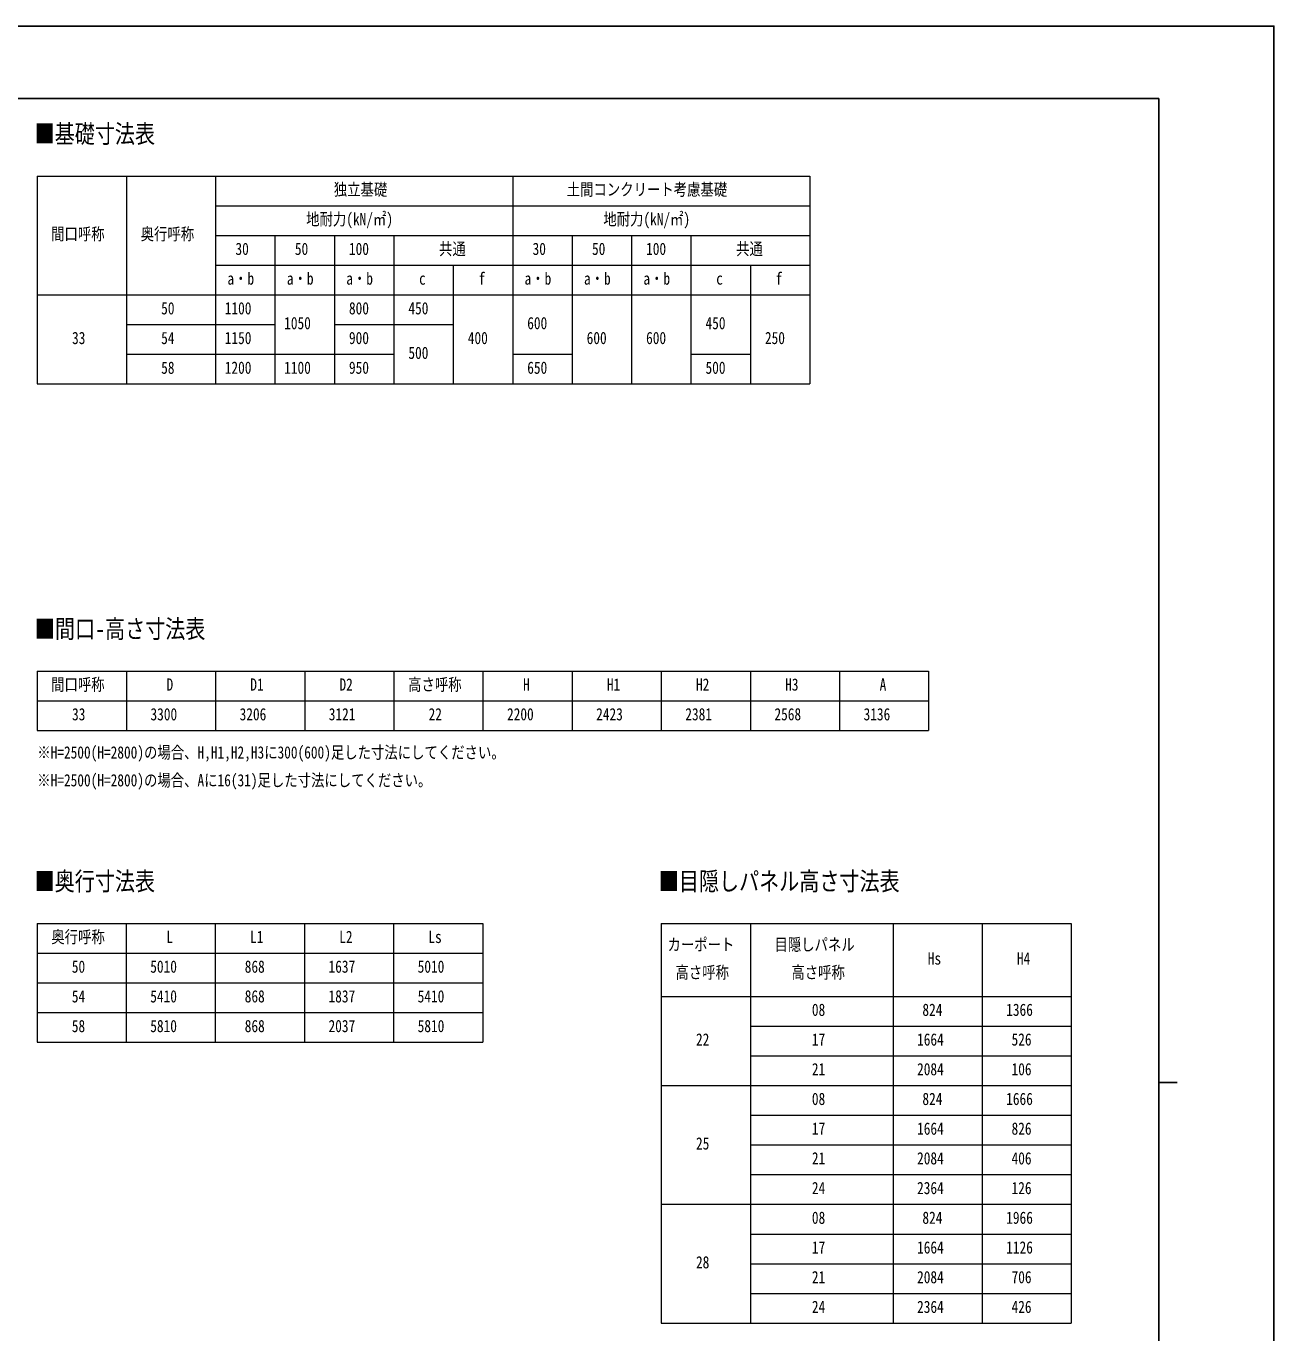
# Model space of a CAD drawing. Units: millimetres, scale not verified. Extents: x -10512 to 10512, y -7425 to 7425.
# Drawn here: x 2114 to 10512, y -1372 to 7425 of the extents above; entities that cross this region are included whole.
import ezdxf
from ezdxf.enums import TextEntityAlignment as Align

# ---------------------------------------------------------------- set-up
doc = ezdxf.new("R2010")
doc.units = ezdxf.units.MM
doc.header["$LTSCALE"] = 30
doc.layers.add('0-1_TABLE1', color=7, linetype='Continuous', lineweight=18)
doc.layers.add('0-2_USER1', color=3, linetype='Continuous')
doc.layers.add('0-7_YKK_ZWAK', color=7, linetype='Continuous')
doc.styles.add('ＭＳ ゴシック', font='')
doc.styles.get('ＭＳ ゴシック').set_extended_font_data('MS Gothic')

msp = doc.modelspace()

# ---------------------------------------------------------------- linework, layer by layer
at = {"layer": '0-1_TABLE1'}
for p, q in [((2188.91, 6416.06), (7388.91, 6416.06)), ((2188.91, 6416.06), (2188.91, 5016.06)), ((2788.91, 6416.06), (2788.91, 5016.06)), ((5388.91, 6416.06), (5388.91, 5016.06)), ((3388.91, 6216.06), (7388.91, 6216.06)), ((3388.91, 6016.06), (7388.91, 6016.06)), ((4588.91, 6016.06), (4588.91, 5016.06)), ((5788.91, 6016.06), (5788.91, 5016.06)), ((6188.91, 6016.06), (6188.91, 5016.06)), ((6588.91, 6016.06), (6588.91, 5016.06)), ((3388.91, 5816.06), (7388.91, 5816.06)), ((4988.91, 5816.06), (4988.91, 5016.06)), ((6988.91, 5816.06), (6988.91, 5016.06)), ((4188.91, 5416.06), (4988.91, 5416.06)), ((5388.91, 5216.06), (5788.91, 5216.06)), ((6588.91, 5216.06), (6988.91, 5216.06)), ((2188.91, 3083.07), (8188.91, 3083.07)), ((2188.91, 3083.07), (2188.91, 2683.07)), ((2788.91, 3083.07), (2788.91, 2683.07)), ((3388.91, 3083.07), (3388.91, 2683.07)), ((3988.91, 3083.07), (3988.91, 2683.07)), ((4588.91, 3083.07), (4588.91, 2683.07)), ((5188.91, 3083.07), (5188.91, 2683.07)), ((5788.91, 3083.07), (5788.91, 2683.07)), ((6388.91, 3083.07), (6388.91, 2683.07)), ((6988.91, 3083.07), (6988.91, 2683.07)), ((7588.91, 3083.07), (7588.91, 2683.07)), ((8188.91, 3083.07), (8188.91, 2683.07)), ((2188.91, 2883.07), (8188.91, 2883.07)), ((2188.91, 2683.07), (8188.91, 2683.07)), ((2187.41, 1384.07), (5187.41, 1384.07)), ((2187.41, 1384.07), (2187.41, 584.07)), ((2787.41, 1384.07), (2787.41, 584.07)), ((3387.41, 1384.07), (3387.41, 584.07)), ((3987.41, 1384.07), (3987.41, 584.07)), ((4587.41, 1384.07), (4587.41, 584.07)), ((5187.41, 1384.07), (5187.41, 584.07)), ((6388.91, 1384.07), (9148.91, 1384.07)), ((6388.91, 1384.07), (6388.91, -1306.43)), ((6988.91, 1384.07), (6988.91, -1306.43)), ((7948.91, 1384.07), (7948.91, -1306.43)), ((8548.91, 1384.07), (8548.91, -1306.43)), ((9148.91, 1384.07), (9148.91, -1306.43)), ((2187.41, 1184.07), (5187.41, 1184.07)), ((2187.41, 984.07), (5187.41, 984.07)), ((6388.91, 893.57), (9148.91, 893.57)), ((2187.41, 784.07), (5187.41, 784.07)), ((6988.91, 693.57), (9148.91, 693.57)), ((2187.41, 584.07), (5187.41, 584.07)), ((6988.91, 493.57), (9148.91, 493.57)), ((6388.91, 293.57), (9148.91, 293.57)), ((6988.91, 93.57), (9148.91, 93.57)), ((6988.91, -106.43), (9148.91, -106.43)), ((6988.91, -306.43), (9148.91, -306.43)), ((6388.91, -506.43), (9148.91, -506.43)), ((6988.91, -706.43), (9148.91, -706.43)), ((6988.91, -906.43), (9148.91, -906.43)), ((6988.91, -1106.43), (9148.91, -1106.43)), ((6388.91, -1306.43), (9148.91, -1306.43))]:
    msp.add_line(p, q, dxfattribs=at)
for points in [[(3388.91, 6416.06), (3388.91, 5616.06), (3388.91, 5416.06), (3388.91, 5216.06), (3388.91, 5016.06)], [(7388.91, 6416.06), (7388.91, 5816.06), (7388.91, 5016.06)], [(3788.91, 6016.06), (3788.91, 5216.06), (3788.91, 5016.06)], [(4188.91, 6016.06), (4188.91, 5216.06), (4188.91, 5016.06)], [(2188.91, 5616.06), (2788.91, 5616.06), (3388.91, 5616.06), (7388.91, 5616.06)], [(2788.91, 5416.06), (3388.91, 5416.06), (3788.91, 5416.06)], [(2788.91, 5216.06), (3388.91, 5216.06), (4588.91, 5216.06)], [(2188.91, 5016.06), (2788.91, 5016.06), (3388.91, 5016.06), (4988.91, 5016.06), (5388.91, 5016.06), (6588.91, 5016.06), (7388.91, 5016.06)]]:
    msp.add_lwpolyline(points, dxfattribs=at)
at = {"layer": '0-7_YKK_ZWAK'}
for p, q in [((9737.55, 6937.5), (-9762.45, 6937.5)), ((9737.55, 6937.5), (9737.55, -6312.5)), ((9737.55, 312.5), (9862.55, 312.5))]:
    msp.add_line(p, q, dxfattribs=at)
msp.add_lwpolyline([(-10512.5, -7425), (10512.5, -7425), (10512.5, 7425), (-10512.5, 7425)], close=True, dxfattribs=at)

# ---------------------------------------------------------------- texts
at = {"layer": '0-1_TABLE1', "style": 'ＭＳ ゴシック', "width": 0.8}
for s, p in [('独立基礎', (4184.91, 6259.81)), ('土間コンクリート考慮基礎', (5752.91, 6259.81)), ('地耐力(kN/㎡)', (3998.91, 6059.81)), ('地耐力(kN/㎡)', (5998.91, 6059.81)), ('間口呼称', (2281.91, 5959.81)), ('奥行呼称', (2884.91, 5959.81)), ('30', (3522.91, 5859.81)), ('50', (3922.91, 5859.81)), ('100', (4286.91, 5859.81)), ('共通', (4892.91, 5859.81)), ('30', (5522.91, 5859.81)), ('50', (5922.91, 5859.81)), ('100', (6286.91, 5859.81)), ('共通', (6892.91, 5859.81)), ('a・b', (3468.91, 5659.81)), ('a・b', (3868.91, 5659.81)), ('a・b', (4268.91, 5659.81)), ('c', (4758.91, 5659.81)), ('f', (5158.91, 5659.81)), ('a・b', (5468.91, 5659.81)), ('a・b', (5868.91, 5659.81)), ('a・b', (6268.91, 5659.81)), ('c', (6758.91, 5659.81)), ('f', (7158.91, 5659.81)), ('50', (3022.91, 5459.81)), ('1100', (3450.91, 5459.81)), ('800', (4286.91, 5459.81)), ('450', (4686.91, 5459.81)), ('1050', (3850.91, 5359.81)), ('600', (5486.91, 5359.81)), ('450', (6686.91, 5359.81)), ('33', (2422.91, 5259.81)), ('54', (3022.91, 5259.81)), ('1150', (3450.91, 5259.81)), ('900', (4286.91, 5259.81)), ('400', (5086.91, 5259.81)), ('600', (5886.91, 5259.81)), ('600', (6286.91, 5259.81)), ('250', (7086.91, 5259.81)), ('500', (4686.91, 5159.81)), ('58', (3022.91, 5059.81)), ('1200', (3450.91, 5059.81)), ('1100', (3850.91, 5059.81)), ('950', (4286.91, 5059.81)), ('650', (5486.91, 5059.81)), ('500', (6686.91, 5059.81)), ('間口呼称', (2281.91, 2926.82)), ('D', (3058.91, 2926.82)), ('D1', (3622.91, 2926.82)), ('D2', (4222.91, 2926.82)), ('高さ呼称', (4684.91, 2926.82)), ('H', (5458.91, 2926.82)), ('H1', (6022.91, 2926.82)), ('H2', (6622.91, 2926.82)), ('H3', (7222.91, 2926.82)), ('A', (7858.91, 2926.82)), ('33', (2422.91, 2726.82)), ('3300', (2950.91, 2726.82)), ('3206', (3550.91, 2726.82)), ('3121', (4150.91, 2726.82)), ('22', (4822.91, 2726.82)), ('2200', (5350.91, 2726.82)), ('2423', (5950.91, 2726.82)), ('2381', (6550.91, 2726.82)), ('2568', (7150.91, 2726.82)), ('3136', (7750.91, 2726.82)), ('奥行呼称', (2283.41, 1227.82)), ('L', (3057.41, 1227.82)), ('L1', (3621.41, 1227.82)), ('L2', (4221.41, 1227.82)), ('Ls', (4821.41, 1227.82)), ('カーポート', (6430.91, 1176.32)), ('目隠しパネル', (7150.91, 1176.32)), ('Hs', (8182.91, 1082.57)), ('H4', (8782.91, 1082.57)), ('50', (2421.41, 1027.82)), ('5010', (2949.41, 1027.82)), ('868', (3585.41, 1027.82)), ('1637', (4149.41, 1027.82)), ('5010', (4749.41, 1027.82)), ('高さ呼称', (6484.91, 988.82)), ('高さ呼称', (7264.91, 988.82)), ('54', (2421.41, 827.82)), ('5410', (2949.41, 827.82)), ('868', (3585.41, 827.82)), ('1837', (4149.41, 827.82)), ('5410', (4749.41, 827.82)), ('08', (7402.91, 737.32)), ('824', (8146.91, 737.32)), ('1366', (8710.91, 737.32)), ('58', (2421.41, 627.82)), ('5810', (2949.41, 627.82)), ('868', (3585.41, 627.82)), ('2037', (4149.41, 627.82)), ('5810', (4749.41, 627.82)), ('22', (6622.91, 537.32)), ('17', (7402.91, 537.32)), ('1664', (8110.91, 537.32)), ('526', (8746.91, 537.32)), ('21', (7402.91, 337.32)), ('2084', (8110.91, 337.32)), ('106', (8746.91, 337.32)), ('08', (7402.91, 137.32)), ('824', (8146.91, 137.32)), ('1666', (8710.91, 137.32)), ('17', (7402.91, -62.68)), ('1664', (8110.91, -62.68)), ('826', (8746.91, -62.68)), ('25', (6622.91, -162.68)), ('21', (7402.91, -262.68)), ('2084', (8110.91, -262.68)), ('406', (8746.91, -262.68)), ('24', (7402.91, -462.68)), ('2364', (8110.91, -462.68)), ('126', (8746.91, -462.68)), ('08', (7402.91, -662.68)), ('824', (8146.91, -662.68)), ('1966', (8710.91, -662.68)), ('17', (7402.91, -862.68)), ('1664', (8110.91, -862.68)), ('1126', (8710.91, -862.68)), ('28', (6622.91, -962.68)), ('21', (7402.91, -1062.68)), ('2084', (8110.91, -1062.68)), ('706', (8746.91, -1062.68)), ('24', (7402.91, -1262.68)), ('2364', (8110.91, -1262.68)), ('426', (8746.91, -1262.68))]:
    msp.add_text(s, height=82.48, dxfattribs=at).set_placement(p, align=Align.BOTTOM_LEFT)
at = {"layer": '0-2_USER1', "style": 'ＭＳ ゴシック', "width": 0.8}
for s, height, p in [('■基礎寸法表', 123.8, (2170.91, 6601.26)), ('■間口-高さ寸法表', 123.8, (2172.41, 3268.27)), ('※H=2500(H=2800)の場合、H,H1,H2,H3に300(600)足した寸法にしてください。', 82.48, (2188.91, 2469.8)), ('※H=2500(H=2800)の場合、Aに16(31)足した寸法にしてください。', 82.48, (2188.91, 2282.3)), ('■奥行寸法表', 123.8, (2170.91, 1569.27)), ('■目隠しパネル高さ寸法表', 123.8, (6372.41, 1569.27))]:
    msp.add_text(s, height=height, dxfattribs=at).set_placement(p, align=Align.BOTTOM_LEFT)

doc.saveas('drawing.dxf')
